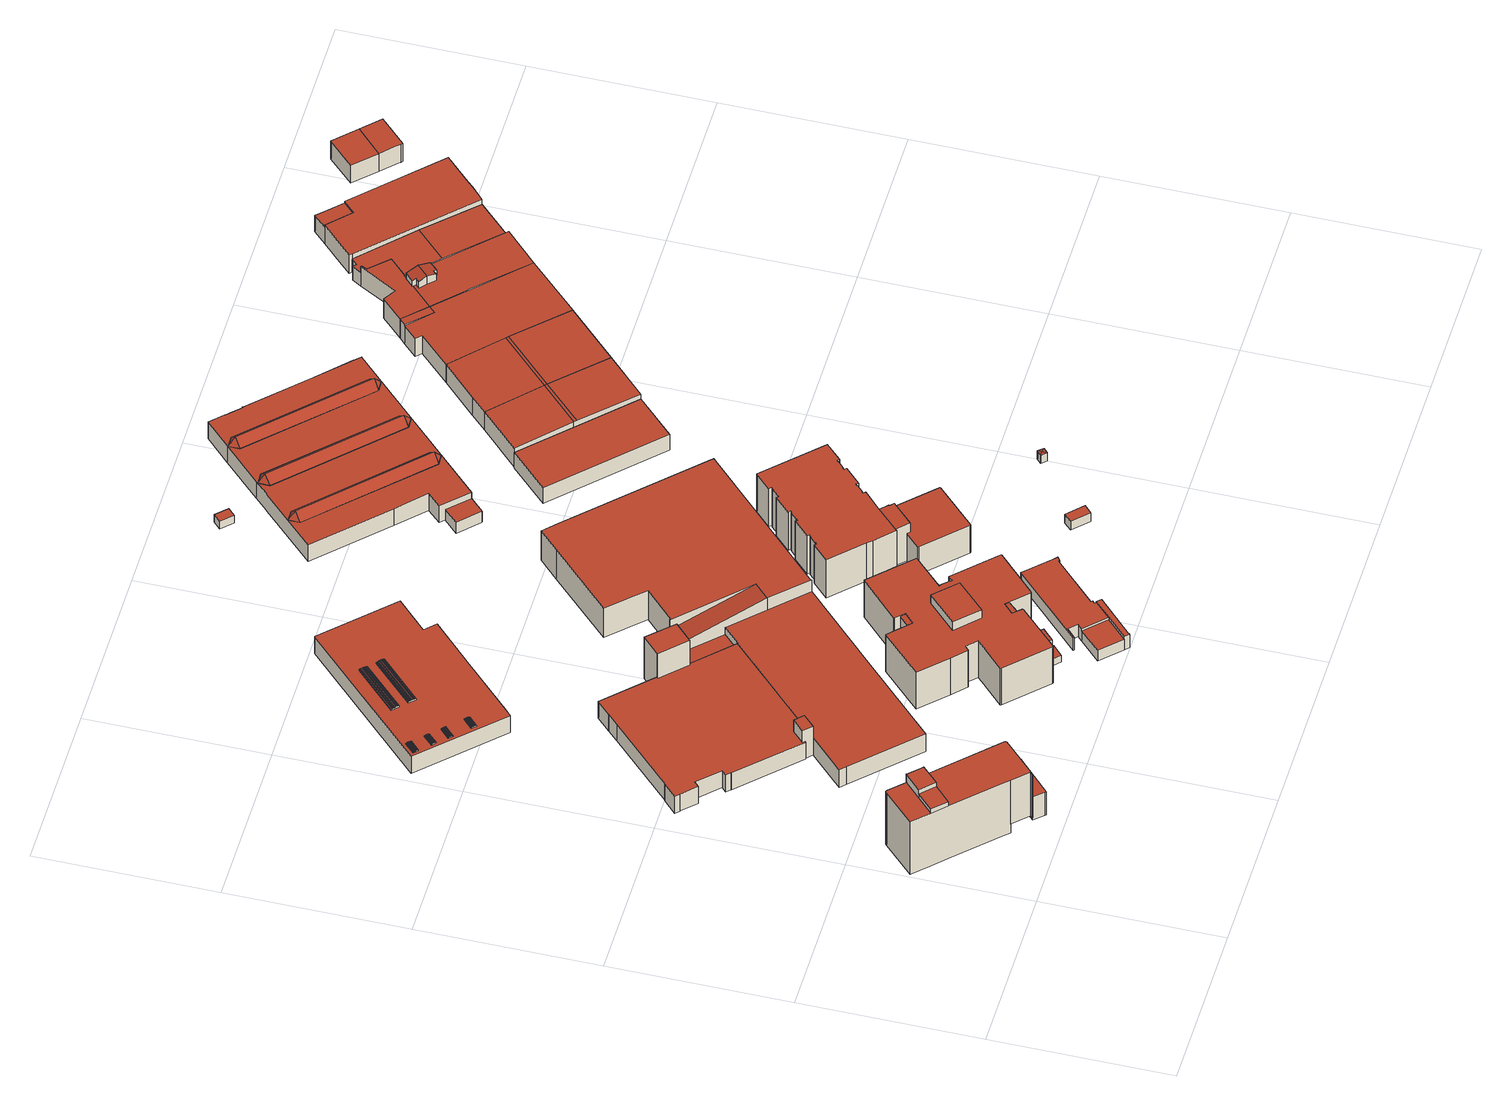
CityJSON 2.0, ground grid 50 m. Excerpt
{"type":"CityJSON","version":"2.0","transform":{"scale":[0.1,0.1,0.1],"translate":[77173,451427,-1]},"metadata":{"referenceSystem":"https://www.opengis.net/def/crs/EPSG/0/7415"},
"CityObjects":{
"building1":{"type":"Building","attributes":{"Volume":8762.35,"Dakoppervlakte":490.35,"Muuroppervlakte":1994.39,"Vloeroppervlakte":363.42,"hoogte_Z_max_in_m_NAP":22.13,"GEB_DOEL":"overige gebruiksfunctie - woonfunctie","dateOfConstruction":"1969-01-01","measuredHeight":22.27},"geometry":[{"type":"Solid","lod":"2","boundaries":[[[[0,1,2,3,4,5,6,7,8,9,10,11,12,13,14,15,16]],[[17,18,19,20,21,22,23,24,25]],[[26,27,28,29,30,31]],[[32,33,34,35,36,37]],[[38,39,40,41]],[[42,43,44,45,46,47,48,49,50,51,52,53,54,55]],[[56,57,58,59,60,61,62,63,64,65]],[[66,67,68,69,70,71]],[[17,25,70,46,45]],[[47,69,24,23,48]],[[48,23,22,49]],[[49,22,21,50]],[[65,64,63,72,4,3,2,1]],[[1,0,56,65]],[[57,56,0,16]],[[16,15,58,57]],[[58,15,14,59]],[[18,44,43,19]],[[45,44,18,17]],[[5,4,72,34,33,73]],[[63,35,34,72]],[[38,61,55,39]],[[36,41,40,37]],[[52,51,50,21,20,8,7,6,5,73,53]],[[59,14,13,12,11,10,9,19,43,42,55,61,60]],[[63,62,41,36,35]],[[32,37,40,54,53]],[[40,39,55,54]],[[38,41,62,61]],[[27,67,66,28]],[[67,27,26,68]],[[26,31,24,69,68]],[[70,25,30,29,71]],[[66,71,29,28]],[[69,47,46,70]],[[20,19,9,8]],[[24,31,30,25]],[[32,53,73,33]]]],"semantics":{"surfaces":[{"type":"GroundSurface"},{"type":"OuterCeilingSurface"},{"type":"RoofSurface"},{"type":"WallSurface"}],"values":[[0,1,1,2,2,2,2,2,3,3,3,3,3,3,3,3,3,3,3,3,3,3,3,3,3,3,3,3,3,3,3,3,3,3,3,3,3,3]]}}]},
"building2":{"type":"Building","attributes":{"Volume":8344.38,"Dakoppervlakte":1369.78,"Muuroppervlakte":973.51,"Vloeroppervlakte":1367.27,"hoogte_Z_max_in_m_NAP":6.49,"GEB_DOEL":"industriefunctie","dateOfConstruction":"1969-01-01","measuredHeight":6.54},"geometry":[{"type":"Solid","lod":"2","boundaries":[[[[74,75,76,77,78,79,80,81,82,83]],[[84,85,86,87,88,89,90,91,92,93],[94,95,96,97],[98,99,100,101],[102,103,104,105,106],[107,108,109,110],[111,112,113,114],[115,116,117,118]],[[119,120,121,122]],[[123,124,121,120]],[[125,126,127,128]],[[129,125,128,130]],[[129,130,131,132]],[[133,134,132,131]],[[135,134,133,136]],[[137,138,139,140]],[[141,140,139,142]],[[143,144,141,142]],[[145,144,143,146]],[[147,148,145,146]],[[149,150,151,152]],[[149,153,154,150]],[[153,138,137,154]],[[155,156,157,158]],[[159,160,161,162]],[[163,161,160,164]],[[165,166,163,164]],[[159,162,157,156]],[[167,168,166,165]],[[169,168,167,170]],[[171,169,170,172]],[[173,174,175,176]],[[177,178,179,180]],[[181,179,178,182]],[[183,184,181,182]],[[184,183,185,186]],[[187,188,186,185]],[[189,190,188,187]],[[175,190,189,176]],[[191,192,193,194]],[[195,191,194,196]],[[197,198,195,196]],[[199,200,198,197]],[[201,202,200,199]],[[203,204,202,201]],[[205,206,204,203]],[[206,205,207,208]],[[209,210,211,212]],[[213,214,215,216]],[[217,213,216,218]],[[218,219,220,217]],[[221,220,219,222]],[[223,221,222,224]],[[225,226,223,224]],[[210,226,225,211]],[[123,127,126,124]],[[91,90,89,81,80,79]],[[79,78,92,91]],[[75,74,86,85]],[[74,83,87,86]],[[83,82,88,87]],[[89,88,82,81]],[[98,136,133,131,130,128,127,123,120,119,99]],[[136,98,101,135]],[[100,122,121,124,126,125,129,132,134,135,101]],[[119,122,100,99]],[[147,146,143,142,139,104,103]],[[102,148,147,103]],[[106,151,150,154,137,140,141,144,145,148,102]],[[105,152,151,106]],[[138,153,149,152,105,104,139]],[[118,117,172,170,167,165,164,160,159,156,155]],[[116,171,172,117]],[[169,171,116,115,158,157,162,161,163,166,168]],[[155,158,115,118]],[[173,112,111,174]],[[175,174,111,114,180,179,181,184,186,188,190]],[[180,114,113,177]],[[185,183,182,178,177,113,112,173,176,189,187]],[[199,197,196,194,193,107,110,207,205,203,201]],[[109,208,207,110]],[[200,202,204,206,208,109,108,192,191,195,198]],[[193,192,108,107]],[[94,209,212,95]],[[223,226,210,209,94,97,214,213,217,220,221]],[[214,97,96,215]],[[224,222,219,218,216,215,96,95,212,211,225]],[[76,75,85,84,93,92,78,77]]]],"semantics":{"surfaces":[{"type":"GroundSurface"},{"type":"RoofSurface"},{"type":"WallSurface"}],"values":[[0,1,1,1,1,1,1,1,1,1,1,1,1,1,1,1,1,1,1,1,1,1,1,1,1,1,1,1,1,1,1,1,1,1,1,1,1,1,1,1,1,1,1,1,1,1,1,1,1,1,2,2,2,2,2,2,2,2,2,2,2,2,2,2,2,2,2,2,2,2,2,2,2,2,2,2,2,2,2,2,2,2]]}}]},
"building3":{"type":"Building","attributes":{"Volume":24.64,"Dakoppervlakte":10.18,"Muuroppervlakte":31.59,"Vloeroppervlakte":10.18,"hoogte_Z_max_in_m_NAP":2.28,"GEB_DOEL":"overige gebruiksfunctie","dateOfConstruction":"1977-01-01","measuredHeight":2.42},"geometry":[{"type":"Solid","lod":"2","boundaries":[[[[227,228,229,230,231,232,233,234]],[[235,236,237,238,239,240,241,242]],[[230,229,241,240]],[[235,242,241,229,228,227]],[[236,235,227,234]],[[236,234,233,232,238,237]],[[238,232,231,239]],[[231,230,240,239]]]],"semantics":{"surfaces":[{"type":"GroundSurface"},{"type":"RoofSurface"},{"type":"WallSurface"}],"values":[[0,1,2,2,2,2,2,2]]}}]},
"building4":{"type":"Building","attributes":{"Volume":43559.64,"Dakoppervlakte":5406.93,"Muuroppervlakte":3626.94,"Vloeroppervlakte":5405.55,"hoogte_Z_max_in_m_NAP":14.77,"GEB_DOEL":"overige gebruiksfunctie","dateOfConstruction":"1988-01-01","measuredHeight":14.96},"geometry":[{"type":"Solid","lod":"2","boundaries":[[[[243,244,245,246,247,248,249,250,251,252,253,254,255,256,257,258,259,260,261,262,263,264,265,266,267,268,269,270,271,272,273,274,275,276,277,278,279,280,281,282,283,284]],[[285,286,287,288,289,290,291,292,293,294,295,296,297,298,299,300]],[[301,302,303,304,305,306,307,308,309,310,311,312,313,314,315,316,317,318,319,320,321,322,323,324,325]],[[326,327,328,329,330,331,332,333,334,335,336,337,338]],[[339,340,341,342]],[[343,344,293,292]],[[345,346,347,348,349,350]],[[351,352,353,354,355]],[[267,266,297,296]],[[299,298,297,266,265,264]],[[299,264,263,300]],[[263,262,285,300]],[[261,286,285,262]],[[286,261,260,287]],[[287,260,259,288]],[[258,289,288,259]],[[258,257,290,289]],[[291,290,257,256,343]],[[269,268,295,294,336]],[[268,267,296,295]],[[252,251,317,316]],[[250,318,317,251]],[[250,249,319,318]],[[248,320,319,249]],[[248,247,321,320]],[[321,247,246,322]],[[245,323,322,246]],[[323,245,244,324]],[[324,244,243,325]],[[243,284,301,325]],[[284,283,302,301]],[[302,283,282,303]],[[281,280,305,304]],[[280,279,306,305]],[[279,278,307,306]],[[308,307,278,277]],[[332,273,272,333]],[[333,272,271,334]],[[271,270,335,334]],[[335,270,269,336]],[[342,341,329,328]],[[256,255,348,344,343]],[[253,353,352,349,254]],[[253,252,354,353]],[[316,354,252]],[[254,349,348,255]],[[326,338,347,346]],[[327,326,346,345,312]],[[347,338,337,293,344,348]],[[312,345,350,313]],[[342,328,311,310,339]],[[339,310,309,340]],[[309,308,277,276,356,329,341,340]],[[312,311,328,327]],[[316,315,355,354]],[[315,314,351,355]],[[351,314,313,350,349,352]],[[291,343,292]],[[293,337,336,294]],[[282,281,304,303]],[[276,275,274,273,332,331,330,329,356]]]],"semantics":{"surfaces":[{"type":"GroundSurface"},{"type":"RoofSurface"},{"type":"WallSurface"}],"values":[[0,1,1,1,1,1,1,1,2,2,2,2,2,2,2,2,2,2,2,2,2,2,2,2,2,2,2,2,2,2,2,2,2,2,2,2,2,2,2,2,2,2,2,2,2,2,2,2,2,2,2,2,2,2,2,2,2,2,2,2,2]]}}]},
"building5":{"type":"Building","attributes":{"Volume":15857.72,"Dakoppervlakte":1200.32,"Muuroppervlakte":2537.21,"Vloeroppervlakte":1200.31,"hoogte_Z_max_in_m_NAP":15.96,"GEB_DOEL":"kantoorfunctie","dateOfConstruction":"1977-01-01","measuredHeight":16.22},"geometry":[{"type":"Solid","lod":"2","boundaries":[[[[357,358,359,360,361,362,363,364,365,366,367,368,369,370,371,372,373,374,375,376,377,378,379,380,381,382,383,384,385,386,387,388,389,390,391,392,393,394,395,396,397,398,399,400,401,402,403,404,405,406,407]],[[408,409,410,411,412,413,414,415,416,417,418,419,420,421,422,423,424,425,426,427,428,429,430,431,432,433,434,435,436,437,438,439,440,441,442,443,444,445,446,447,448,449,450,451,452,453,454],[455,456,457,458]],[[459,460,461,462]],[[463,464,465,466]],[[467,468,469,470]],[[471,472,473,474,475,476]],[[477,473,472,478]],[[479,480,481,482]],[[373,428,427,374]],[[429,428,373,372]],[[372,371,430,429]],[[370,431,430,371]],[[432,431,370,369]],[[369,368,433,432]],[[434,433,368,367]],[[367,366,435,434]],[[366,365,436,435]],[[365,364,437,436]],[[364,363,438,437]],[[438,363,362,439]],[[439,362,361,440]],[[441,440,361,360]],[[359,442,441,360]],[[359,358,470,443,442]],[[449,448,406,405]],[[451,450,449,405,404,403]],[[403,402,452,451]],[[402,401,453,452]],[[453,401,400,454]],[[400,399,408,454]],[[399,398,409,408]],[[398,397,410,409]],[[395,394,413,412]],[[413,394,393,414]],[[393,392,415,414]],[[392,391,416,415]],[[381,420,419,382]],[[423,378,377,424]],[[426,425,424,377,376,375]],[[427,426,375,374]],[[380,379,459,462]],[[421,420,381,380,462,461]],[[421,461,460,422]],[[423,422,460,459,379,378]],[[357,467,470,358]],[[465,469,468,466]],[[444,443,470,469,465,464]],[[444,464,463,445]],[[446,445,463,466,468,467,357,407,406,448,447]],[[473,389,388,474]],[[475,474,388,387]],[[475,387,386,476]],[[385,471,476,386]],[[478,472,471,385,384,383]],[[390,389,473,477]],[[419,418,417,416,391,390,477,478,383,382]],[[479,456,455,480]],[[458,481,480,455]],[[481,458,457,482]],[[479,482,457,456]],[[410,397,396,395,412,411]]]],"semantics":{"surfaces":[{"type":"GroundSurface"},{"type":"RoofSurface"},{"type":"WallSurface"}],"values":[[0,1,1,1,1,1,1,1,2,2,2,2,2,2,2,2,2,2,2,2,2,2,2,2,2,2,2,2,2,2,2,2,2,2,2,2,2,2,2,2,2,2,2,2,2,2,2,2,2,2,2,2,2,2,2,2,2,2,2,2,2]]}}]},
"building6":{"type":"Building","attributes":{"Volume":1477.99,"Dakoppervlakte":339.93,"Muuroppervlakte":452.57,"Vloeroppervlakte":339.93,"hoogte_Z_max_in_m_NAP":4.63,"GEB_DOEL":"industriefunctie","dateOfConstruction":"1978-01-01","measuredHeight":4.8},"geometry":[{"type":"Solid","lod":"2","boundaries":[[[[483,484,485,486,487,488,489,490,491,492,493,494,495,496,497,498,499,500,501,502,503]],[[504,505,506,507,508,509,510,511,512,513,514,515,516,517,518,519]],[[520,521,522,523]],[[524,525,526,527,528,529,530]],[[502,501,511,510]],[[512,511,501,500]],[[500,499,513,512]],[[514,513,499,498,497,496,516,515]],[[517,516,496,495]],[[495,494,518,517]],[[492,504,519,493]],[[492,491,523,505,504]],[[508,507,484,483]],[[508,483,503,509]],[[510,509,503,502]],[[491,490,520,523]],[[520,490,489,521]],[[530,521,489,488,524]],[[488,487,525,524]],[[525,487,486,526]],[[527,526,486,485]],[[527,485,484,507,528]],[[506,505,523,522]],[[521,530,529,528,507,506,522]],[[493,519,518,494]]]],"semantics":{"surfaces":[{"type":"GroundSurface"},{"type":"RoofSurface"},{"type":"WallSurface"}],"values":[[0,1,1,1,2,2,2,2,2,2,2,2,2,2,2,2,2,2,2,2,2,2,2,2,2]]}}]},
"building7":{"type":"Building","attributes":{"Volume":12551.57,"Dakoppervlakte":972.42,"Muuroppervlakte":2222.6,"Vloeroppervlakte":972.42,"hoogte_Z_max_in_m_NAP":13.61,"GEB_DOEL":"onderwijsfunctie","dateOfConstruction":"1977-01-01","measuredHeight":13.83},"geometry":[{"type":"Solid","lod":"2","boundaries":[[[[531,532,533,534,535,536,537,538,539,540,541,542,543,544,545,546,547,548,549,550,551,552,553,554,555,556,557,558,559,560,561,562,563,564,565,566,567,568,569,570,571,572,573,574,575,576,577,578,579,580,581,582,583,584,585,586,587,588,589,590,591,592,593,594]],[[595,596,597,598,599,600,601,602,603,604,605,606,607,608,609,610,611,612,613,614,615,616,617,618,619,620,621,622,623,624,625,626,627,628,629,630,631,632,633,634,635,636,637,638,639,640,641,642,643,644]],[[645,646,647,648,649,650,651,652,653,654,655,656]],[[657,658,659,660,661,662,663,664]],[[635,532,531,636]],[[636,531,594,637]],[[637,594,593,638]],[[593,592,639,638]],[[639,592,591,640]],[[640,591,590,641]],[[589,642,641,590]],[[642,589,588,643]],[[643,588,587,644]],[[587,586,595,644]],[[595,586,585,596]],[[596,585,584,597]],[[597,584,583,598]],[[599,598,583,582]],[[582,581,600,599]],[[600,581,580,601]],[[580,579,602,601]],[[602,579,578,603]],[[603,578,577,604]],[[577,576,605,604]],[[576,575,606,605]],[[575,574,607,606]],[[574,573,608,607]],[[609,608,573,572]],[[572,571,610,609]],[[611,610,571,570]],[[569,612,611,570]],[[569,568,613,612]],[[614,567,566,615]],[[615,566,565,616]],[[565,564,563,661,618,617,616]],[[548,547,620,619,660]],[[621,620,547,546]],[[621,546,545,622]],[[544,623,622,545]],[[624,623,544,543]],[[625,624,543,542]],[[542,541,626,625]],[[541,540,627,626]],[[540,539,628,627]],[[628,539,538,629]],[[629,538,537,630]],[[537,536,631,630]],[[631,536,535,632]],[[633,632,535,534]],[[534,533,634,633]],[[635,634,533,532]],[[562,561,655,654]],[[561,560,656,655]],[[656,560,559,645]],[[559,558,646,645]],[[646,558,557,647]],[[557,556,648,647]],[[648,556,555,649]],[[649,555,554,650]],[[554,553,651,650]],[[664,552,551,657]],[[550,658,657,551]],[[658,550,549,659]],[[660,659,549,548]],[[562,654,653,662,661,563]],[[653,652,663,662]],[[652,651,553,552,664,663]],[[618,661,660,619]],[[613,568,567,614]]]],"semantics":{"surfaces":[{"type":"GroundSurface"},{"type":"RoofSurface"},{"type":"WallSurface"}],"values":[[0,1,1,1,2,2,2,2,2,2,2,2,2,2,2,2,2,2,2,2,2,2,2,2,2,2,2,2,2,2,2,2,2,2,2,2,2,2,2,2,2,2,2,2,2,2,2,2,2,2,2,2,2,2,2,2,2,2,2,2,2,2,2,2,2,2,2,2,2]]}}]},
"building8":{"type":"Building","attributes":{"Volume":54.88,"Dakoppervlakte":17.92,"Muuroppervlakte":55.01,"Vloeroppervlakte":17.92,"hoogte_Z_max_in_m_NAP":2.87,"GEB_DOEL":"onbekend","dateOfConstruction":"2015-01-01","measuredHeight":3.06},"geometry":[{"type":"Solid","lod":"2","boundaries":[[[[665,666,667,668]],[[669,670,671,672]],[[665,668,669,672]],[[670,669,668,667]],[[666,671,670,667]],[[666,665,672,671]]]],"semantics":{"surfaces":[{"type":"GroundSurface"},{"type":"RoofSurface"},{"type":"WallSurface"}],"values":[[0,1,2,2,2,2]]}}]},
"building9":{"type":"Building","attributes":{"Volume":31.71,"Dakoppervlakte":12.05,"Muuroppervlakte":37.38,"Vloeroppervlakte":12.05,"hoogte_Z_max_in_m_NAP":2.67,"GEB_DOEL":"overige gebruiksfunctie","dateOfConstruction":"1994-01-01","measuredHeight":2.63},"geometry":[{"type":"Solid","lod":"2","boundaries":[[[[673,674,675,676]],[[677,678,679,680]],[[673,676,678,677]],[[676,675,679,678]],[[674,680,679,675]],[[673,677,680,674]]]],"semantics":{"surfaces":[{"type":"GroundSurface"},{"type":"RoofSurface"},{"type":"WallSurface"}],"values":[[0,1,2,2,2,2]]}}]},
"building10":{"type":"Building","attributes":{"Volume":10.05,"Dakoppervlakte":3.45,"Muuroppervlakte":21.43,"Vloeroppervlakte":3.34,"hoogte_Z_max_in_m_NAP":2.51,"GEB_DOEL":"overige gebruiksfunctie","dateOfConstruction":"1969-01-01","measuredHeight":3.17},"geometry":[{"type":"Solid","lod":"2","boundaries":[[[[681,682,683,684,685,686,687,688,689]],[[690,691,692,693]],[[692,691,694,695]],[[691,690,696,697,698]],[[698,699,694,691]],[[695,694,685,684]],[[692,695,684,683]],[[692,683,682,681,689,696,690,693]],[[689,688,697,696]],[[699,698,697,688,687,686]],[[685,694,699,686]]]],"semantics":{"surfaces":[{"type":"GroundSurface"},{"type":"RoofSurface"},{"type":"WallSurface"}],"values":[[0,1,1,1,1,2,2,2,2,2,2]]}}]},
"building11":{"type":"Building","attributes":{"Volume":14789.47,"Dakoppervlakte":2569.41,"Muuroppervlakte":1313.82,"Vloeroppervlakte":2339.7,"hoogte_Z_max_in_m_NAP":8.41,"GEB_DOEL":"industriefunctie","dateOfConstruction":"1994-01-01","measuredHeight":8.4},"geometry":[{"type":"Solid","lod":"2","boundaries":[[[[700,701,702,703,704,705,706,707,708,709,710,711,712,713,714,715,716,717,718,719,720,721,722,723,724,725,726,727]],[[728,729,730,731,732,733,734,735,736,737,738,739,740,741,742,743,744,745,746,747,748,749,750],[751,752,753,754,755,756],[757,758,759,760,761,762],[763,764,765,766,767,768]],[[769,770,771,772]],[[773,774,775,776,777]],[[778,779,780,781]],[[782,783,779,778]],[[778,781,784]],[[778,784,782]],[[779,783,785]],[[779,785,780]],[[786,787,788,789]],[[790,791,786,789]],[[786,791,792]],[[786,792,787]],[[789,788,793]],[[789,793,790]],[[794,795,796,797]],[[795,794,798,799]],[[800,795,799]],[[795,800,796]],[[794,797,801]],[[794,801,798]],[[748,747,746,776,714,713,712]],[[748,712,711,710,709,708,707,730,729,728,750,749]],[[707,706,731,730]],[[732,731,706,705,772]],[[702,701,734,733,771]],[[734,701,700,735]],[[735,700,727,736]],[[727,726,737,736]],[[737,726,725,738]],[[723,722,741,740,739,738,725,724]],[[741,722,721,742]],[[742,721,720,743]],[[743,720,719,744]],[[772,705,704,769]],[[703,770,769,704]],[[703,702,771,770]],[[771,733,732,772]],[[718,717,773,777]],[[773,717,716,774]],[[716,715,775,774]],[[775,715,714,776]],[[718,777,776,746,745,744,719]],[[764,763,784,781]],[[784,763,768,782]],[[767,783,782,768]],[[785,766,765,780]],[[781,780,765,764]],[[788,787,759,758]],[[758,757,793,788]],[[793,757,762,790]],[[790,762,761,791]],[[792,791,761,760]],[[792,760,759,787]],[[796,754,753,797]],[[801,797,753,752]],[[801,752,751,798]],[[756,799,798,751]],[[755,800,799,756]],[[796,800,755,754]],[[783,767,766,785]]]],"semantics":{"surfaces":[{"type":"GroundSurface"},{"type":"RoofSurface"},{"type":"WallSurface"}],"values":[[0,1,1,1,1,1,1,1,1,1,1,1,1,1,1,1,1,1,1,1,1,1,2,2,2,2,2,2,2,2,2,2,2,2,2,2,2,2,2,2,2,2,2,2,2,2,2,2,2,2,2,2,2,2,2,2,2,2,2,2,2,2]]}}]},
"building12":{"type":"Building","attributes":{"Volume":2985.33,"Dakoppervlakte":534.41,"Muuroppervlakte":575.51,"Vloeroppervlakte":534.41,"hoogte_Z_max_in_m_NAP":5.02,"GEB_DOEL":"industriefunctie","dateOfConstruction":"1994-01-01","measuredHeight":5.59},"geometry":[{"type":"Solid","lod":"2","boundaries":[[[[802,803,804,805,806]],[[807,808,809,810,811]],[[802,806,807,811]],[[807,806,805,804,809,808]],[[803,810,809,804]],[[802,811,810,803]]]],"semantics":{"surfaces":[{"type":"GroundSurface"},{"type":"RoofSurface"},{"type":"WallSurface"}],"values":[[0,1,2,2,2,2]]}}]},
"building13":{"type":"Building","attributes":{"Volume":3848.41,"Dakoppervlakte":552.27,"Muuroppervlakte":719.1,"Vloeroppervlakte":552.15,"hoogte_Z_max_in_m_NAP":6.96,"GEB_DOEL":"industriefunctie","dateOfConstruction":"1994-01-01","measuredHeight":7.15},"geometry":[{"type":"Solid","lod":"2","boundaries":[[[[812,813,814,815,816,817,818,819]],[[820,821,822,823]],[[824,825,826,827]],[[826,822,821,827]],[[814,823,822,826,816,815]],[[814,813,820,823]],[[824,818,817,825]],[[816,826,825,817]],[[812,819,818,824,827,821,820,813]]]],"semantics":{"surfaces":[{"type":"GroundSurface"},{"type":"RoofSurface"},{"type":"WallSurface"}],"values":[[0,1,1,1,2,2,2,2,2]]}}]},
"building14":{"type":"Building","attributes":{"Volume":4904.53,"Dakoppervlakte":716.65,"Muuroppervlakte":765.06,"Vloeroppervlakte":716.5,"hoogte_Z_max_in_m_NAP":6.96,"GEB_DOEL":"industriefunctie","dateOfConstruction":"1994-01-01","measuredHeight":7.03},"geometry":[{"type":"Solid","lod":"2","boundaries":[[[[828,829,830,831,832,833,834,835,836]],[[821,820,837,838]],[[839,840,841,824,827]],[[821,838,839,827]],[[820,821,827,830,829,828]],[[820,828,836,837]],[[837,836,835,834,833,840,839,838]],[[841,840,833,832]],[[824,841,832,831]],[[830,827,824,831]]]],"semantics":{"surfaces":[{"type":"GroundSurface"},{"type":"RoofSurface"},{"type":"WallSurface"}],"values":[[0,1,1,1,2,2,2,2,2,2]]}}]},
"building15":{"type":"Building","attributes":{"Volume":4945.55,"Dakoppervlakte":732.22,"Muuroppervlakte":801.29,"Vloeroppervlakte":732.21,"hoogte_Z_max_in_m_NAP":6.96,"GEB_DOEL":"industriefunctie","dateOfConstruction":"1994-01-01","measuredHeight":7.06},"geometry":[{"type":"Solid","lod":"2","boundaries":[[[[842,843,844,845,846,847,836,835,834,833,848,849,850]],[[851,840,839,838,837,852,853,854,855,856,857,858,859]],[[856,855,860,861]],[[844,855,854,845]],[[859,858,850,849]],[[859,849,848,833,840,851]],[[840,833,834,835,836,837,838,839]],[[837,836,847,852]],[[854,853,852,847,846,845]],[[860,855,844,843]],[[842,857,861,860,843]],[[861,857,856]],[[858,857,842,850]]]],"semantics":{"surfaces":[{"type":"GroundSurface"},{"type":"RoofSurface"},{"type":"WallSurface"}],"values":[[0,1,1,2,2,2,2,2,2,2,2,2,2]]}}]},
"building16":{"type":"Building","attributes":{"Volume":6070.13,"Dakoppervlakte":989.16,"Muuroppervlakte":959.03,"Vloeroppervlakte":987.93,"hoogte_Z_max_in_m_NAP":9.84,"GEB_DOEL":"industriefunctie","dateOfConstruction":"1994-01-01","measuredHeight":9.95},"geometry":[{"type":"Solid","lod":"2","boundaries":[[[[847,846,845,844,843,862,863,864,865,866,867,868,869,870,871,872,873,874,875]],[[876,877,878,879,880,881,882,883,884,885,886,887,888]],[[889,878,877,890,891]],[[854,853,852,892,893,894,895,896,897,898,899,900,901,902,903,904,855]],[[896,905,906,907,908,909,910,860,855,904,911,912]],[[913,914,915,916,917,918]],[[919,913,918,920,921,922]],[[873,889,891,890,875,874]],[[889,873,872,871,879,878]],[[871,870,880,879]],[[870,869,881,880]],[[881,869,868,882]],[[882,868,867,883]],[[847,852,853,854,845,846]],[[892,852,847,875,890]],[[845,854,855,844]],[[910,909,863,862]],[[843,860,910,862]],[[860,843,844,855]],[[914,913,901,900]],[[914,900,899,915]],[[916,915,899,898]],[[916,898,897,917]],[[903,902,919,922]],[[902,901,913,919]],[[912,920,918,917,897,896]],[[903,922,921,911,904]],[[883,867,866,865,885,884]],[[893,892,890,877,876,895,894]],[[885,865,864,863,909,908]],[[888,887,906,905]],[[906,887,886,907]],[[907,886,885,908]],[[905,896,895,876,888]],[[921,920,912,911]]]],"semantics":{"surfaces":[{"type":"GroundSurface"},{"type":"RoofSurface"},{"type":"WallSurface"}],"values":[[0,1,1,1,1,1,1,2,2,2,2,2,2,2,2,2,2,2,2,2,2,2,2,2,2,2,2,2,2,2,2,2,2,2,2]]}}]},
"building17":{"type":"Building","attributes":{"Volume":4343.75,"Dakoppervlakte":661.66,"Muuroppervlakte":739.32,"Vloeroppervlakte":661.66,"hoogte_Z_max_in_m_NAP":6.66,"GEB_DOEL":"industriefunctie","dateOfConstruction":"1994-01-01","measuredHeight":6.7},"geometry":[{"type":"Solid","lod":"2","boundaries":[[[[923,924,925,926,927,928,929,930,931,932,933,934]],[[935,936,937,938,939,940,941,942,943,944,945]],[[946,947,948,949,950]],[[941,934,933,942]],[[943,942,933,932]],[[936,935,929,928,946]],[[927,947,946,928]],[[927,926,948,947]],[[926,925,949,948]],[[936,946,950,937]],[[938,937,950,949]],[[938,949,925,924,923,934,941,940,939]],[[943,932,931,944]],[[944,931,930,945]],[[945,930,929,935]]]],"semantics":{"surfaces":[{"type":"GroundSurface"},{"type":"RoofSurface"},{"type":"WallSurface"}],"values":[[0,1,1,2,2,2,2,2,2,2,2,2,2,2,2]]}}]},
"building18":{"type":"Building","attributes":{"Volume":524.93,"Dakoppervlakte":80.81,"Muuroppervlakte":234.44,"Vloeroppervlakte":80.81,"hoogte_Z_max_in_m_NAP":6.76,"GEB_DOEL":"industriefunctie","dateOfConstruction":"1993-01-01","measuredHeight":6.56},"geometry":[{"type":"Solid","lod":"2","boundaries":[[[[951,952,953,954]],[[955,956,957,958]],[[954,953,958,957]],[[953,952,955,958]],[[955,952,951,956]],[[957,956,951,954]]]],"semantics":{"surfaces":[{"type":"GroundSurface"},{"type":"RoofSurface"},{"type":"WallSurface"}],"values":[[0,1,2,2,2,2]]}}]},
"building19":{"type":"Building","attributes":{"Volume":448.29,"Dakoppervlakte":68.53,"Muuroppervlakte":220.75,"Vloeroppervlakte":68.52,"hoogte_Z_max_in_m_NAP":6.76,"GEB_DOEL":"industriefunctie","dateOfConstruction":"1993-01-01","measuredHeight":6.61},"geometry":[{"type":"Solid","lod":"2","boundaries":[[[[959,960,961,962,963,964,965]],[[966,967,968,969,957,956,970]],[[968,963,962,969]],[[965,964,967,966]],[[960,956,957,961]],[[964,963,968,967]],[[962,961,957,969]],[[956,960,959,965,966,970]]]],"semantics":{"surfaces":[{"type":"GroundSurface"},{"type":"RoofSurface"},{"type":"WallSurface"}],"values":[[0,1,2,2,2,2,2,2]]}}]}
},
"vertices":[
[94,418,9],[95,419,9],[96,418,9],[137,377,9],[140,373,9],[168,345,9],[172,341,9],[298,215,9],[300,213,9],[211,124,9],[196,140,9],[84,253,9],[48,289,9],[8,330,9],[6,332,9],[89,415,9],[93,419,9],[245,76,42],[251,83,42],[211,124,42],[300,213,42],[337,175,42],[340,172,42],[338,169,42],[339,168,42],[246,75,42],[343,163,34],[368,139,34],[273,47,34],[270,51,34],[246,75,34],[339,168,34],[172,341,231],[168,345,231],[140,373,231],[137,377,231],[92,333,231],[128,296,231],[48,289,216],[84,253,216],[128,296,216],[92,333,216],[196,140,201],[211,124,201],[251,83,201],[245,76,201],[246,75,201],[339,168,201],[338,169,201],[340,172,201],[337,175,201],[300,213,201],[298,215,201],[172,341,201],[128,296,201],[84,253,201],[94,418,201],[93,419,201],[89,415,201],[6,332,201],[8,330,201],[48,289,201],[92,333,201],[137,377,201],[96,418,201],[95,419,201],[273,47,118],[368,139,118],[343,163,118],[339,168,118],[246,75,118],[270,51,118],[140,373,201],[168,345,201],
[491,1699,9],[375,1584,9],[270,1479,9],[246,1456,9],[227,1437,9],[24,1643,9],[368,1986,9],[369,1987,9],[545,1810,9],[462,1728,9],[270,1479,70],[375,1584,70],[491,1699,70],[462,1728,70],[545,1810,70],[369,1987,70],[368,1986,70],[24,1643,70],[227,1437,70],[246,1456,70],[168,1733,70],[283,1848,70],[299,1831,70],[185,1717,70],[135,1594,70],[146,1584,70],[120,1558,70],[110,1569,70],[158,1521,70],[184,1546,70],[189,1541,70],[194,1535,70],[169,1510,70],[335,1796,70],[220,1681,70],[204,1698,70],[318,1812,70],[75,1603,70],[101,1629,70],[111,1618,70],[86,1593,70],[48,1630,70],[37,1641,70],[63,1667,70],[74,1656,70],[146,1584,72],[145,1585,73],[119,1559,73],[120,1558,72],[143,1586,73],[118,1561,73],[115,1563,74],[116,1562,74],[142,1588,74],[141,1589,74],[114,1565,74],[139,1590,74],[138,1592,73],[112,1566,73],[137,1593,73],[111,1568,73],[110,1569,72],[135,1594,72],[165,1514,74],[190,1539,74],[189,1541,74],[163,1515,74],[162,1517,74],[188,1542,74],[186,1544,73],[161,1518,73],[159,1519,73],[185,1545,73],[184,1546,72],[158,1521,72],[193,1537,73],[167,1511,73],[169,1510,72],[194,1535,72],[192,1538,73],[166,1513,73],[74,1656,73],[72,1657,73],[47,1632,73],[48,1630,73],[71,1659,74],[70,1660,74],[44,1634,74],[46,1633,74],[43,1636,74],[68,1661,74],[67,1663,74],[41,1637,74],[66,1664,74],[40,1638,74],[39,1640,73],[64,1665,73],[37,1641,73],[63,1667,73],[101,1629,72],[75,1603,72],[76,1602,73],[102,1628,73],[111,1618,72],[110,1620,73],[85,1594,73],[86,1593,72],[83,1595,73],[109,1621,73],[107,1622,74],[82,1597,74],[106,1624,74],[81,1598,74],[105,1625,74],[79,1599,74],[103,1626,73],[78,1601,73],[218,1683,74],[220,1681,73],[335,1796,73],[333,1798,74],[216,1685,74],[331,1800,74],[329,1802,75],[214,1687,75],[326,1804,75],[212,1690,75],[324,1806,75],[210,1692,75],[322,1808,74],[208,1694,74],[320,1810,74],[206,1696,74],[318,1812,73],[204,1698,73],[168,1733,73],[170,1731,74],[285,1846,74],[283,1848,73],[183,1719,74],[185,1717,73],[299,1831,73],[297,1833,74],[181,1721,74],[295,1835,74],[293,1837,75],[179,1723,75],[176,1725,75],[291,1839,75],[174,1727,75],[289,1841,75],[287,1844,74],[172,1729,74],
[836,200,9],[837,198,9],[853,182,9],[824,154,9],[807,171,9],[807,172,9],[831,195,9],[835,200,9],[836,200,33],[835,200,33],[831,195,33],[807,172,33],[807,171,33],[824,154,33],[853,182,33],[837,198,33],
[72,953,8],[71,953,8],[61,963,8],[97,999,8],[98,998,8],[270,1170,8],[298,1198,8],[297,1198,8],[334,1235,8],[454,1114,8],[499,1159,8],[564,1092,8],[575,1082,8],[615,1122,8],[617,1124,8],[619,1122,8],[701,1203,8],[610,1295,8],[779,1464,8],[833,1518,8],[869,1483,8],[1190,1161,8],[1171,1142,8],[845,818,8],[842,814,8],[843,813,8],[843,812,8],[640,610,8],[434,405,8],[270,570,8],[256,584,8],[261,589,8],[270,598,8],[349,677,8],[332,694,8],[330,692,8],[177,846,8],[177,847,8],[167,858,8],[179,870,8],[123,927,8],[110,914,8],[833,1518,114],[779,1464,114],[610,1295,114],[701,1203,114],[619,1122,114],[617,1124,114],[615,1122,114],[792,944,114],[752,904,114],[843,812,114],[843,813,114],[842,814,114],[845,818,114],[1171,1142,114],[1190,1161,114],[869,1483,114],[110,914,69],[123,927,69],[179,870,69],[167,858,69],[177,847,69],[177,846,69],[330,692,69],[332,694,69],[327,700,69],[358,731,69],[381,709,69],[620,948,69],[520,1048,69],[517,1045,69],[451,1111,69],[454,1114,69],[334,1235,69],[297,1198,69],[298,1198,69],[270,1170,69],[98,998,69],[97,999,69],[61,963,69],[71,953,69],[72,953,69],[620,947,71],[620,948,71],[381,709,71],[349,677,71],[270,598,71],[261,589,71],[256,584,71],[270,570,71],[434,405,71],[640,610,71],[843,812,71],[752,904,71],[665,992,71],[358,731,111],[327,700,111],[349,677,111],[381,709,111],[615,1122,79],[575,1082,79],[620,948,46],[620,947,46],[665,992,46],[575,1082,46],[564,1092,46],[520,1048,46],[517,1045,158],[564,1092,158],[499,1159,158],[454,1114,158],[451,1111,158],[349,677,69],
[716,541,7],[743,568,7],[743,571,7],[850,677,7],[852,677,7],[899,630,7],[911,618,7],[959,570,7],[959,568,7],[880,489,7],[882,487,7],[884,488,7],[905,467,7],[904,465,7],[907,462,7],[917,473,7],[920,473,7],[1026,367,7],[1026,364,7],[921,260,7],[919,258,7],[917,258,7],[872,303,7],[846,276,7],[856,265,7],[856,263,7],[855,261,7],[875,241,7],[896,220,7],[865,189,7],[845,210,7],[831,196,7],[830,197,7],[810,216,7],[762,168,7],[750,156,7],[747,156,7],[641,263,7],[641,265,7],[708,332,7],[720,344,7],[693,371,7],[682,360,7],[680,360,7],[642,397,7],[573,467,7],[573,469,7],[678,573,7],[680,575,7],[682,575,7],[715,543,7],[682,360,140],[693,371,140],[720,344,140],[708,332,140],[641,265,140],[641,263,140],[747,156,140],[750,156,140],[762,168,140],[810,216,140],[855,261,140],[856,263,140],[856,265,140],[835,287,140],[862,313,140],[917,258,140],[919,258,140],[921,260,140],[1026,364,140],[1026,367,140],[920,473,140],[917,473,140],[907,462,140],[904,465,140],[905,467,140],[884,488,140],[882,487,140],[880,489,140],[959,568,140],[959,570,140],[911,618,140],[899,630,140],[852,677,140],[850,677,140],[743,571,140],[743,568,140],[765,546,140],[738,520,140],[716,541,140],[715,543,140],[682,575,140],[680,575,140],[678,573,140],[573,469,140],[573,467,140],[642,397,140],[680,360,140],[817,494,140],[877,434,140],[800,356,140],[739,416,140],[872,303,138],[862,313,138],[835,287,138],[846,276,138],[738,520,138],[765,546,138],[754,557,138],[727,531,138],[716,541,36],[727,531,36],[754,557,36],[743,568,36],[896,220,39],[875,241,40],[830,197,40],[831,196,40],[845,210,40],[865,189,39],[810,216,39],[855,261,39],[877,434,170],[817,494,170],[739,416,170],[800,356,170],
[1004,116,8],[1008,112,8],[1019,101,8],[920,3,8],[921,2,8],[919,0,8],[907,12,8],[852,67,8],[909,123,8],[922,136,8],[899,158,8],[874,134,8],[872,136,8],[1061,323,8],[1066,317,8],[1125,257,8],[1136,247,8],[1127,239,8],[1124,242,8],[1007,126,8],[1010,122,8],[922,136,53],[909,123,53],[964,68,53],[1008,112,53],[1004,116,53],[1010,122,53],[1007,126,53],[1124,242,53],[1127,239,53],[1136,247,53],[1125,257,53],[1066,317,53],[1061,323,53],[872,136,53],[874,134,53],[899,158,53],[852,67,46],[907,12,46],[964,68,46],[909,123,46],[919,0,56],[921,2,56],[920,3,56],[1019,101,56],[1008,112,56],[964,68,56],[907,12,56],
[1282,888,8],[1239,845,8],[1234,851,8],[1230,847,8],[1231,846,8],[1213,828,8],[1212,829,8],[1208,825,8],[1214,820,8],[1171,777,8],[1166,783,8],[1162,779,8],[1163,778,8],[1145,760,8],[1144,761,8],[1140,758,8],[1146,752,8],[1099,706,8],[1103,702,8],[1104,703,8],[1122,685,8],[1121,683,8],[1125,680,8],[1135,691,8],[1138,691,8],[1244,584,8],[1244,582,8],[1138,475,8],[1135,475,8],[1029,582,8],[1029,584,8],[1068,623,8],[1042,649,8],[1036,643,8],[1035,641,8],[985,691,8],[973,703,8],[890,787,8],[933,830,8],[938,824,8],[942,828,8],[941,829,8],[959,847,8],[960,846,8],[964,850,8],[958,855,8],[1001,898,8],[1006,892,8],[1010,896,8],[1009,897,8],[1027,915,8],[1028,914,8],[1032,918,8],[1026,923,8],[1069,965,8],[1074,960,8],[1078,963,8],[1077,964,8],[1095,983,8],[1096,982,8],[1100,985,8],[1094,991,8],[1137,1034,8],[1144,1027,8],[1074,960,146],[1069,965,146],[1026,923,146],[1032,918,146],[1028,914,146],[1027,915,146],[1009,897,146],[1010,896,146],[1006,892,146],[1001,898,146],[958,855,146],[964,850,146],[960,846,146],[959,847,146],[941,829,146],[942,828,146],[938,824,146],[933,830,146],[890,787,146],[973,703,146],[985,691,146],[1035,641,146],[1036,643,146],[1042,649,146],[1099,706,146],[1146,752,146],[1140,758,146],[1144,761,146],[1145,760,146],[1163,778,146],[1162,779,146],[1166,783,146],[1171,777,146],[1214,820,146],[1208,825,146],[1212,829,146],[1213,828,146],[1231,846,146],[1230,847,146],[1234,851,146],[1239,845,146],[1282,888,146],[1144,1027,146],[1137,1034,146],[1094,991,146],[1100,985,146],[1096,982,146],[1095,983,146],[1077,964,146],[1078,963,146],[1135,475,108],[1138,475,108],[1244,582,108],[1244,584,108],[1138,691,108],[1135,691,108],[1125,680,108],[1132,673,108],[1075,617,108],[1068,623,108],[1029,584,108],[1029,582,108],[1122,685,140],[1104,703,140],[1103,702,140],[1099,706,140],[1042,649,140],[1075,617,140],[1132,673,140],[1121,683,140],
[1299,272,8],[1342,230,8],[1321,209,8],[1278,251,8],[1278,251,39],[1321,209,39],[1342,230,39],[1299,272,39],
[747,2350,10],[777,2320,10],[757,2300,10],[727,2330,10],[747,2350,37],[727,2330,37],[757,2300,37],[777,2320,37],
[1514,383,3],[1502,372,3],[1502,371,3],[1489,385,3],[1490,385,3],[1502,397,3],[1503,397,3],[1515,384,3],[1515,383,3],[1514,383,33],[1502,384,35],[1502,371,33],[1502,372,33],[1490,385,33],[1489,385,33],[1515,383,33],[1515,384,33],[1503,397,33],[1502,397,33],
[1061,2406,10],[1060,2405,10],[1070,2395,10],[1078,2404,10],[1096,2387,10],[1087,2378,10],[1097,2368,10],[1098,2370,10],[1099,2368,10],[1238,2230,10],[1330,2140,10],[1330,2139,10],[1346,2124,10],[1345,2123,10],[958,1733,10],[921,1695,10],[920,1696,10],[866,1749,10],[904,1787,10],[891,1800,10],[926,1836,10],[852,1909,10],[674,2085,10],[817,2230,10],[822,2234,10],[856,2269,10],[958,2372,10],[1026,2440,10],[1238,2230,71],[1099,2368,71],[1098,2370,71],[1097,2368,71],[1087,2378,71],[1070,2395,71],[1060,2405,71],[1061,2406,71],[1026,2440,71],[958,2372,71],[856,2269,71],[822,2234,71],[817,2230,71],[674,2085,71],[852,1909,71],[926,1836,71],[891,1800,71],[904,1787,71],[958,1733,71],[1345,2123,71],[1346,2124,71],[1330,2139,71],[1330,2140,71],[1170,1978,71],[1169,1947,71],[1138,1945,71],[849,2231,71],[850,2262,71],[882,2264,71],[955,2369,71],[987,2370,71],[1276,2084,71],[1274,2053,71],[1243,2052,71],[955,2338,71],[744,2156,71],[776,2157,71],[1065,1871,71],[1063,1840,71],[1032,1839,71],[744,2125,71],[1096,2387,40],[1078,2404,40],[1070,2395,40],[1087,2378,40],[866,1749,49],[920,1696,49],[921,1695,49],[958,1733,49],[904,1787,49],[760,2141,94],[1049,1855,94],[1065,1871,72],[776,2157,72],[744,2125,72],[1032,1839,72],[744,2156,72],[1063,1840,72],[1260,2068,94],[1276,2084,72],[987,2370,72],[971,2354,94],[955,2338,72],[1243,2052,72],[1274,2053,72],[955,2369,72],[1154,1962,94],[866,2248,94],[849,2231,72],[1138,1945,72],[1170,1978,72],[882,2264,72],[850,2262,72],[1169,1947,72],
[1131,1668,4],[1395,1406,4],[1293,1304,4],[1032,1563,4],[1030,1565,4],[1030,1565,60],[1032,1563,60],[1293,1304,60],[1395,1406,60],[1131,1668,60],
[1366,1644,8],[1500,1512,8],[1395,1406,8],[1262,1538,8],[1255,1545,8],[1131,1668,8],[1236,1773,8],[1360,1650,8],[1500,1512,77],[1366,1644,80],[1262,1538,80],[1395,1406,77],[1236,1773,75],[1131,1668,75],[1255,1545,80],[1360,1650,80],
[1500,1512,9],[1366,1644,9],[1360,1650,9],[1236,1773,9],[1278,1816,9],[1372,1910,9],[1496,1787,9],[1502,1781,9],[1636,1649,9],[1636,1649,77],[1502,1781,80],[1496,1787,80],[1372,1910,75],[1278,1816,75],
[1476,2045,9],[1493,2062,9],[1555,2001,9],[1632,1924,9],[1638,1918,9],[1771,1786,9],[1429,1968,9],[1455,1994,9],[1440,2009,9],[1429,1968,75],[1771,1786,77],[1638,1918,80],[1632,1924,80],[1555,2001,77],[1538,1984,77],[1476,2045,75],[1440,2009,75],[1455,1994,75],[1493,2062,79],[1476,2045,79],
[1550,2120,9],[1585,2100,9],[1603,2132,9],[1644,2205,9],[1659,2230,9],[1659,2231,9],[1663,2229,9],[1662,2228,9],[1669,2222,9],[1685,2238,9],[1823,2101,9],[1954,1971,9],[1954,1970,9],[1861,1876,9],[1644,2091,59],[1730,2007,61],[1823,2101,61],[1685,2238,58],[1669,2222,58],[1662,2228,58],[1663,2229,58],[1659,2231,58],[1659,2230,58],[1644,2205,58],[1647,2204,58],[1640,2189,58],[1691,2138,59],[1954,1971,57],[1861,1876,57],[1954,1970,57],[1861,1876,77],[1728,2008,80],[1721,2015,80],[1644,2091,77],[1636,2082,77],[1685,2034,79],[1664,2012,79],[1656,2019,78],[1647,2009,78],[1629,2027,78],[1610,2045,77],[1620,2054,77],[1614,2060,77],[1691,2138,77],[1640,2189,79],[1647,2204,79],[1644,2205,79],[1585,2100,78],[1550,2120,79],[1612,2062,77],[1634,2084,77],[1629,2027,108],[1647,2009,101],[1656,2019,101],[1664,2012,98],[1685,2034,98],[1660,2059,108],[1610,2045,101],[1634,2084,98],[1612,2062,98],[1620,2054,101],
[1711,2278,10],[1726,2294,10],[1764,2332,10],[1797,2366,10],[1825,2338,10],[1859,2305,10],[2074,2091,10],[2003,2020,10],[1988,2004,10],[1954,1971,10],[1685,2238,10],[1678,2245,10],[2074,2091,75],[1859,2305,75],[1826,2272,76],[1764,2332,76],[1726,2294,77],[1711,2278,77],[1678,2245,76],[1685,2238,76],[1954,1971,76],[1988,2004,77],[2003,2020,77],[1859,2305,69],[1825,2338,69],[1797,2366,69],[1764,2332,69],[1826,2272,69],
[2041,2264,12],[1983,2322,12],[2052,2392,12],[2111,2334,12],[1983,2322,76],[2041,2264,76],[2111,2334,78],[2052,2392,78],
[2076,2230,11],[2041,2264,11],[2111,2334,11],[2160,2285,11],[2091,2214,11],[2087,2217,11],[2088,2218,11],[2088,2218,76],[2087,2217,76],[2091,2214,76],[2160,2285,78],[2076,2230,76]
]}
